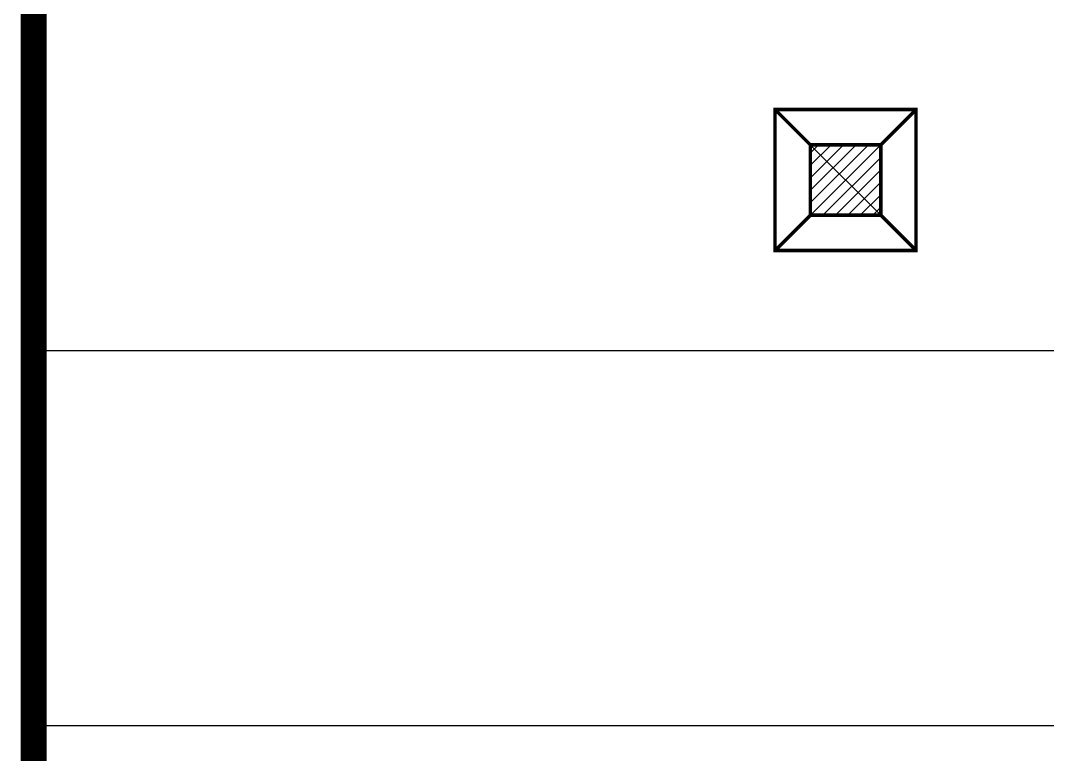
# Model space of a CAD drawing. Header units: metres. Extents: x 420822 to 421453, y 1458172 to 1458620.
# Drawn here: x 421373.74 to 421388.32, y 1458434.98 to 1458445.4 of the extents above; entities that cross this region are included whole.
import ezdxf

# ---------------------------------------------------------------- set-up
doc = ezdxf.new("R2010")
doc.units = ezdxf.units.M
doc.header["$MEASUREMENT"] = 0
doc.layers.get('0').update_dxf_attribs({"linetype": 'CONTINUOUS'})
doc.layers.add('HIGH MAST', color=4, linetype='CONTINUOUS', lineweight=18)
doc.layers.add('TITLE1', color=222, linetype='CONTINUOUS')

# ---------------------------------------------------------------- blocks, each defined once
blk = doc.blocks.new('BST')
h = blk.add_hatch()
h.set_pattern_fill('ANSI31', color=256, style=0)
h.set_pattern_definition([(45, (-8.783171408313137, -273.2156119393512), (-0.08838834764831843, 0.08838834764831845), [])])
h.paths.add_polyline_path([(-0.5, -0.5), (0.5, -0.5), (0.5, 0.5), (-0.5, 0.5)])
blk.add_line((0.5, -0.5), (-0.5, 0.5))
at = {"const_width": 0.05}
for points in [[(-1, -1), (-1, 1), (1, 1), (1, -1)], [(-0.5, -0.5), (-0.5, 0.5), (0.5, 0.5), (0.5, -0.5)]]:
    blk.add_lwpolyline(points, close=True, dxfattribs=at)
for points in [[(-0.5, 0.5), (-1, 1)], [(0.5, 0.5), (1, 1)], [(-0.5, -0.5), (-1, -1)], [(0.5, -0.5), (1, -1)]]:
    blk.add_lwpolyline(points, dxfattribs=at)

msp = doc.modelspace()

# ---------------------------------------------------------------- linework, layer by layer
msp.add_line((421373.9310317817, 1458617.542639173), (421373.9310317817, 1458174.941800049))
at = {"layer": 'TITLE1', "color": 6}
msp.add_line((421373.7544575732, 1458440.715130946), (421450.5426391729, 1458440.715130946), dxfattribs=at)
at = {"layer": 'TITLE1', "color": 190}
msp.add_line((421373.9310317841, 1458435.39460925), (421450.5426391729, 1458435.39460925), dxfattribs=at)
msp.add_lwpolyline([(421373.9310317817, 1458174.941800049, 0.3724365187479488, 0.3724365187479488, 0), (421373.9310317817, 1458617.542639173, 0.2726705784331966, 0.2726705784331966, 0)], format="xyseb", dxfattribs=at)

# ---------------------------------------------------------------- block references
at = {"layer": 'HIGH MAST'}
msp.add_blockref('BST', (421385.4538002381, 1458443.136445489), dxfattribs=at)

doc.saveas('drawing.dxf')
